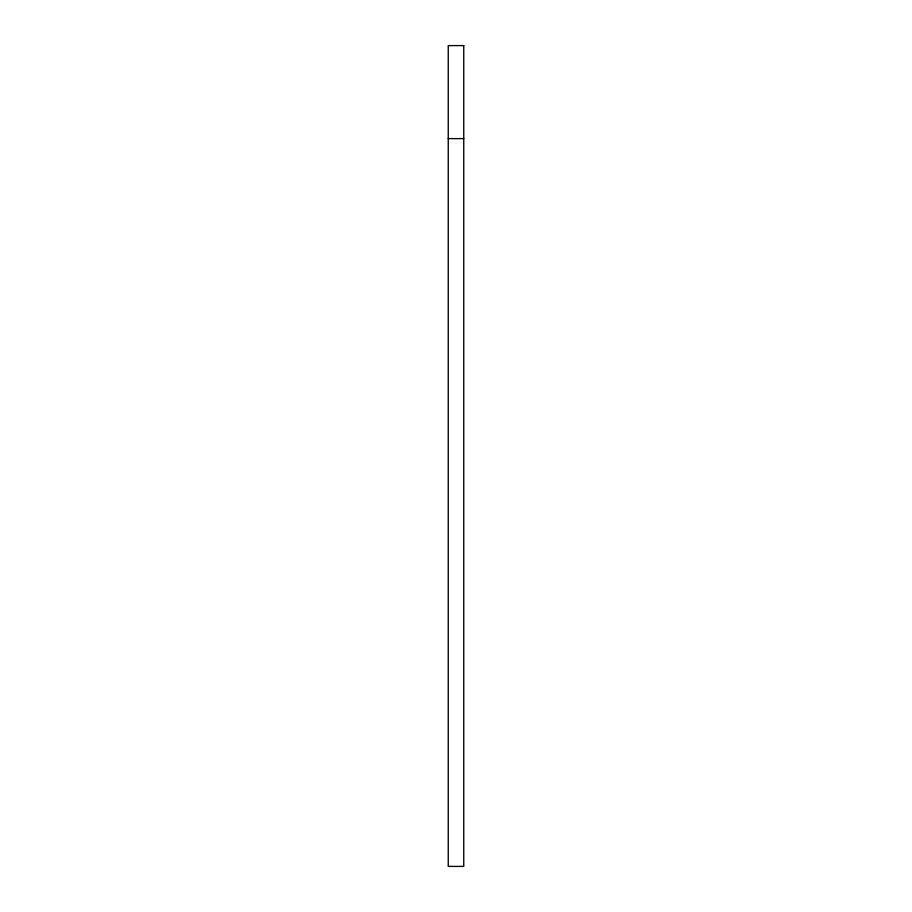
<?xml version="1.0" encoding="UTF-8"?>
<svg xmlns="http://www.w3.org/2000/svg" width="912" height="912" viewBox="0 0 912 912"><rect width="100%" height="100%" fill="white"/><g stroke="black" fill="none" stroke-linecap="round" stroke-linejoin="round"><path stroke-width="1.37" d="M448.248 138.624L463.752 138.624M463.752 45.6L448.248 45.6L448.248 866.4L463.752 866.4L463.752 45.6"/></g></svg>
